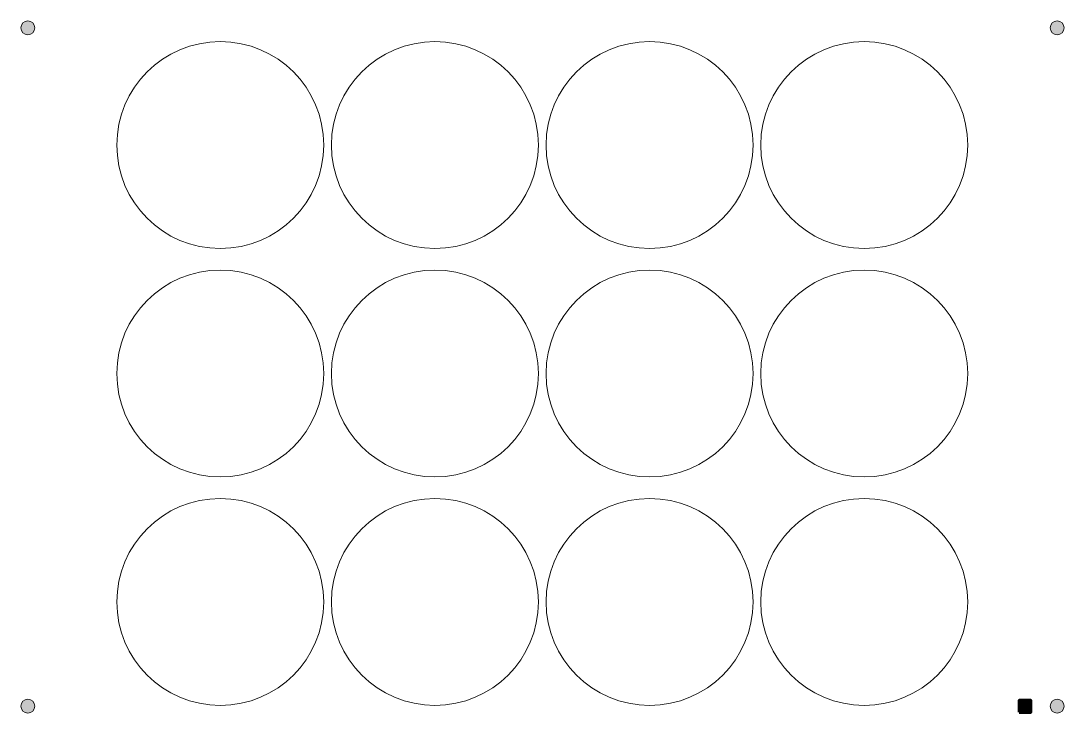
# Model space of a CAD drawing. Header units: millimetres. Extents: x -7 to 445, y 11 to 311.
import ezdxf

# ---------------------------------------------------------------- set-up
doc = ezdxf.new("R2010")
doc.units = ezdxf.units.MM
doc.header["$MEASUREMENT"] = 0
doc.layers.add('Layer 1', color=7, linetype='Continuous', lineweight=0)

msp = doc.modelspace()

# ---------------------------------------------------------------- hatches: boundary and pattern name
at = {"layer": 'Layer 1', "true_color": 0x231f20, "transparency": 33554687}
h = msp.add_hatch(color=250, dxfattribs=at)
h.dxf.hatch_style = 2
edge = h.paths.add_edge_path()
edge.add_arc((-4.37, 307.5), 3, 0, 360)
h = msp.add_hatch(color=250, dxfattribs=at)
h.dxf.hatch_style = 2
edge = h.paths.add_edge_path()
edge.add_arc((441.63, 307.5), 3, 0, 360)
h = msp.add_hatch(color=250, dxfattribs=at)
h.dxf.hatch_style = 2
edge = h.paths.add_edge_path()
edge.add_arc((-4.37, 13.5), 3, 0, 360)
h = msp.add_hatch(color=250, dxfattribs=at)
h.dxf.hatch_style = 2
h.paths.add_polyline_path([(425.2, 10.99), (430.2, 10.99), (430.2, 15.99), (425.2, 15.99)])
h = msp.add_hatch(color=250, dxfattribs=at)
h.dxf.hatch_style = 2
edge = h.paths.add_edge_path()
edge.add_arc((441.63, 13.5), 3, 0, 360)

# ---------------------------------------------------------------- linework, layer by layer
at = {"layer": 'Layer 1', "color": 18, "lineweight": 0, "true_color": 0x000000}
msp.add_lwpolyline([(425.2, 10.99), (430.2, 10.99), (430.2, 15.99), (425.2, 15.99)], close=True, dxfattribs=at)
at = {"layer": 'Layer 1'}
msp.add_lwpolyline([(425.2, 10.99), (430.2, 10.99), (430.2, 15.99), (425.2, 15.99)], close=True, dxfattribs=at)
at = {"layer": 'Layer 1', "color": 7, "lineweight": 100, "true_color": 0xffffff}
msp.add_lwpolyline([(425.2, 10.99), (430.2, 10.99), (430.2, 15.99), (425.2, 15.99)], close=True, dxfattribs=at)
at = {"layer": 'Layer 1', "color": 18, "lineweight": 0, "true_color": 0x000000}
for centre in [(-4.37, 307.5), (441.63, 307.5), (-4.37, 13.5), (441.63, 13.5)]:
    msp.add_circle(centre, 3, dxfattribs=at)
at = {"layer": 'Layer 1'}
for centre in [(-4.37, 307.5), (441.63, 307.5), (-4.37, 13.5), (441.63, 13.5)]:
    msp.add_circle(centre, 3, dxfattribs=at)
at = {"layer": 'Layer 1', "color": 240, "lineweight": 9, "true_color": 0xed1c24}
for centre in [(79.02, 256.67), (172.02, 256.67), (265.02, 256.67), (358.02, 256.67), (79.02, 157.67), (172.02, 157.67), (265.02, 157.67), (358.02, 157.67), (79.02, 58.68), (172.02, 58.68), (265.02, 58.68), (358.02, 58.68)]:
    msp.add_circle(centre, 44.83, dxfattribs=at)

doc.saveas('drawing.dxf')
